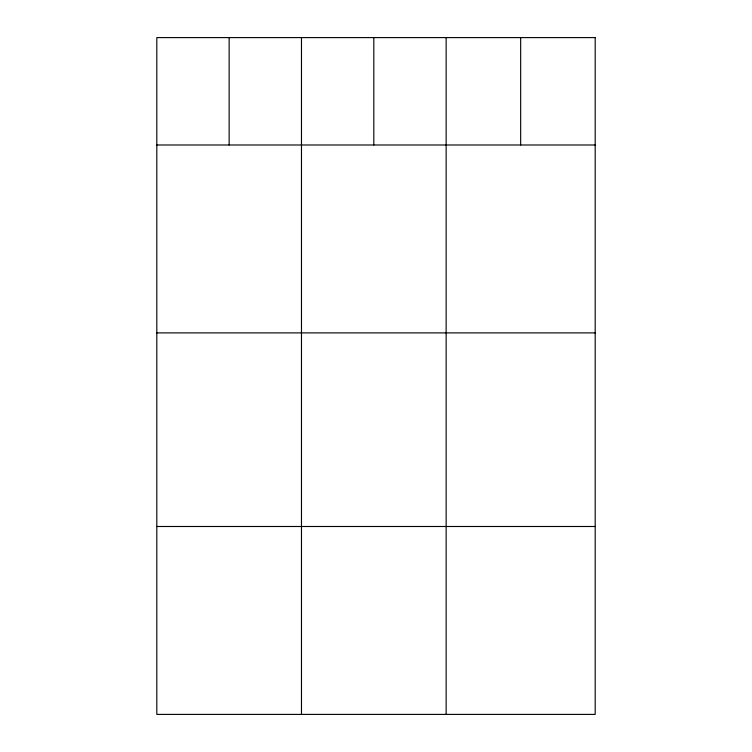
<?xml version="1.0" encoding="UTF-8"?>
<svg xmlns="http://www.w3.org/2000/svg" width="752" height="752" viewBox="0 0 752 752"><rect width="100%" height="100%" fill="white"/><g stroke="black" fill="none" stroke-linecap="round" stroke-linejoin="round"><path stroke-width="1.13" d="M156.811 144.995L595.189 144.995M156.811 332.892L595.189 332.892M156.811 526.494L595.189 526.494M520.666 37.6L520.666 144.995M446.143 37.6L446.143 714.4M373.81 37.6L373.81 144.995M301.477 37.6L301.477 714.4M229.144 37.6L229.144 144.995M595.189 37.6L156.811 37.6L156.811 714.4L595.189 714.4L595.189 37.6"/></g></svg>
